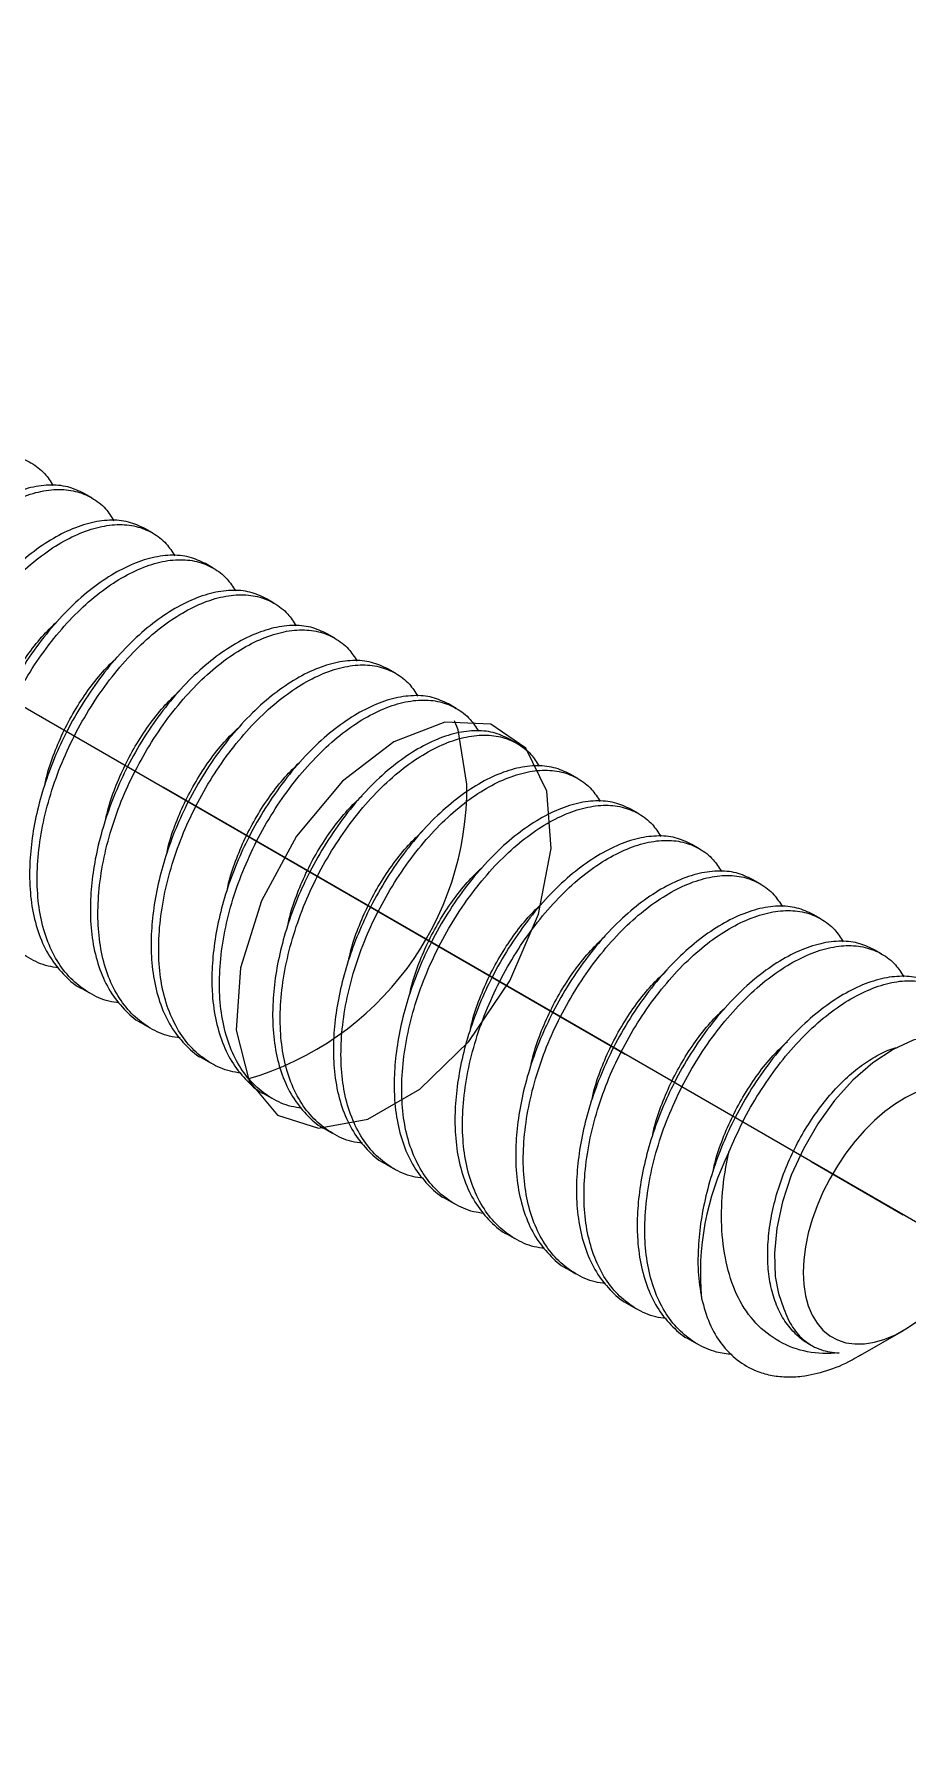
# Model space of a CAD drawing. Extents: x 0 to 17.5, y -9 to 0.
# Drawn here: x 8.843 to 9.351, y -5.951 to -4.963 of the extents above; entities that cross this region are included whole.
import ezdxf

# ---------------------------------------------------------------- set-up
doc = ezdxf.new("R2010")
doc.units = 0
doc.header["$LTSCALE"] = 0.5
doc.header["$MEASUREMENT"] = 0
doc.linetypes.add('CENTER', pattern=[2, 1.25, -0.25, 0.25, -0.25])
for name, color, linetype in [('Centerline', 210, 'CENTER'), ('Dimension', 10, 'CONTINUOUS'), ('Hardware', 242, 'CONTINUOUS'), ('Housing', 150, 'CONTINUOUS')]:
    doc.layers.add(name, color=color, linetype=linetype)
doc.layers.add('Text-Unprinted', color=131, linetype='CONTINUOUS', plot=False)

msp = doc.modelspace()

# ---------------------------------------------------------------- linework, layer by layer
at = {"layer": 'Centerline', "transparency": 16777216}
msp.add_line((8.91864, -5.40123), (11.91144, -7.12913), dxfattribs=at)
at = {"layer": 'Dimension', "transparency": 16777216}
msp.add_open_spline([(6.74732, -2.41687), (8.26517, -3.16737), (8.15619, -4.8571), (8.04722, -6.54684), (9.56506, -7.29734)], degree=3, dxfattribs=at)
at = {"layer": 'Hardware', "linetype": 'Continuous', "lineweight": 25, "transparency": 16777216}
for p, q in [((8.8769, -5.23291), (8.87249, -5.23036)), ((8.91226, -5.25332), (8.90784, -5.25076)), ((8.94762, -5.27372), (8.9432, -5.27117)), ((8.98297, -5.29413), (8.97855, -5.29158)), ((9.01833, -5.31453), (9.01391, -5.31198)), ((9.05368, -5.33494), (9.04926, -5.33239)), ((9.08904, -5.35534), (9.08462, -5.35279)), ((9.12439, -5.37575), (9.11997, -5.3732)), ((9.15975, -5.39615), (9.15533, -5.3936)), ((9.1951, -5.41656), (9.19068, -5.41401)), ((9.23046, -5.43696), (9.22604, -5.43441)), ((9.26581, -5.45737), (9.26139, -5.45482)), ((9.30117, -5.47777), (9.29675, -5.47522)), ((9.33652, -5.49818), (9.3321, -5.49563)), ((8.87126, -5.5183), (8.87568, -5.52085)), ((8.90662, -5.53871), (8.91104, -5.54126)), ((8.94197, -5.55911), (8.94639, -5.56166)), ((8.97733, -5.57952), (8.98175, -5.58207)), ((9.01268, -5.59992), (9.0171, -5.60247)), ((9.04804, -5.62033), (9.05246, -5.62288)), ((9.08339, -5.64073), (9.08781, -5.64329)), ((9.11875, -5.66114), (9.12317, -5.66369)), ((9.15411, -5.68154), (9.15852, -5.6841)), ((9.18946, -5.70195), (9.19388, -5.7045)), ((9.32433, -5.73148), (9.3492, -5.71711)), ((9.22482, -5.72236), (9.22924, -5.72491)), ((9.29408, -5.72484), (9.2958, -5.72583))]:
    msp.add_line(p, q, dxfattribs=at)
at = {"layer": 'Hardware', "linetype": 'Continuous', "lineweight": 25, "transparency": 16777216, "flags": 128}
for points in [[(9.40718, -5.5939), (9.40718, -5.58654), (9.40492, -5.57364), (9.40051, -5.56279), (9.39425, -5.55456), (9.38626, -5.54881), (9.37674, -5.54581), (9.36602, -5.54569), (9.35486, -5.54836), (9.3432, -5.55365), (9.3314, -5.56144), (9.31985, -5.57155), (9.3092, -5.58343), (9.29945, -5.59692), (9.291, -5.61144), (9.284, -5.62678), (9.27882, -5.64228), (9.27548, -5.6577), (9.27413, -5.6722), (9.27469, -5.68579), (9.27655, -5.69567), (9.27968, -5.70452), (9.27968, -5.70452)], [(9.35691, -5.5786), (9.35072, -5.5816), (9.34452, -5.58537), (9.33837, -5.58987), (9.33234, -5.59505), (9.3265, -5.60085), (9.32092, -5.60721), (9.31566, -5.61404), (9.31078, -5.62129), (9.30633, -5.62885), (9.30237, -5.63666), (9.29894, -5.64461), (9.29608, -5.65262), (9.29382, -5.6606), (9.29219, -5.66846), (9.2912, -5.6761), (9.29087, -5.68345)], [(9.29087, -5.68345), (9.2912, -5.69041), (9.29219, -5.69692), (9.29382, -5.70289), (9.29608, -5.70826), (9.29894, -5.71297), (9.30237, -5.71696), (9.30633, -5.7202), (9.31078, -5.72263), (9.31566, -5.72424), (9.32092, -5.725), (9.3265, -5.72492), (9.33234, -5.72398), (9.33837, -5.7222), (9.34452, -5.7196), (9.35072, -5.71621), (9.35691, -5.71207)]]:
    msp.add_lwpolyline(points, dxfattribs=at)
at = {"layer": 'Hardware', "linetype": 'Continuous', "lineweight": 25, "transparency": 16777216}
msp.add_arc((9.38817, -5.68381), 0.15712, 153.39034, 185.3896, dxfattribs=at)
for points, knots in [([(8.75156, -5.44499), (8.74951, -5.44472), (8.74322, -5.44389), (8.73403, -5.43956), (8.72413, -5.43224), (8.71593, -5.42218), (8.70964, -5.40978), (8.7055, -5.39544), (8.70358, -5.37963), (8.7038, -5.36258), (8.70614, -5.3445), (8.71061, -5.32588), (8.71701, -5.30741), (8.72516, -5.2896), (8.73482, -5.27266), (8.7458, -5.25684), (8.75786, -5.24262), (8.77053, -5.23052), (8.78348, -5.22083), (8.79643, -5.21361), (8.80911, -5.209), (8.82116, -5.20719), (8.83216, -5.20823), (8.84178, -5.21213), (8.84944, -5.21787), (8.85297, -5.22336), (8.85451, -5.22577)], [0, 0, 0, 0, 0.020531, 0.063059, 0.105587, 0.148921, 0.19253, 0.235864, 0.278392, 0.320947, 0.364309, 0.407946, 0.451306, 0.493725, 0.536253, 0.579586, 0.623196, 0.666529, 0.709057, 0.751586, 0.794919, 0.838528, 0.881862, 0.92439, 0.966918, 1, 1, 1, 1]), ([(8.87248, -5.23036), (8.86939, -5.22891), (8.86315, -5.22598), (8.85208, -5.22507), (8.84005, -5.22684), (8.82737, -5.23147), (8.81442, -5.23868), (8.80147, -5.24837), (8.7888, -5.26047), (8.77674, -5.27469), (8.76576, -5.29052), (8.7565, -5.30675), (8.74896, -5.32298), (8.74307, -5.33902), (8.73861, -5.35529), (8.73574, -5.37135), (8.73461, -5.3854), (8.73475, -5.3994), (8.73643, -5.4133), (8.74059, -5.42761), (8.74684, -5.4401), (8.75519, -5.44987), (8.76143, -5.45549), (8.76519, -5.45708), (8.7652, -5.45709)], [0, 0, 0, 0, 0.049287, 0.099593, 0.150219, 0.200526, 0.249897, 0.299269, 0.349575, 0.400201, 0.450508, 0.499879, 0.542916, 0.586723, 0.630897, 0.675013, 0.718649, 0.749933, 0.799305, 0.849611, 0.900237, 0.950544, 0.999915, 1, 1, 1, 1]), ([(8.78691, -5.46539), (8.78487, -5.46512), (8.77858, -5.4643), (8.76939, -5.45997), (8.75949, -5.45265), (8.75129, -5.44258), (8.745, -5.43018), (8.74086, -5.41585), (8.73893, -5.40004), (8.73916, -5.38299), (8.7415, -5.36491), (8.74596, -5.34628), (8.75237, -5.32782), (8.76052, -5.31), (8.77017, -5.29307), (8.78116, -5.27724), (8.79322, -5.26302), (8.80589, -5.25092), (8.81884, -5.24123), (8.83179, -5.23402), (8.84446, -5.2294), (8.85652, -5.22759), (8.86751, -5.22864), (8.87713, -5.23253), (8.8848, -5.23827), (8.88833, -5.24377), (8.88987, -5.24617)], [0, 0, 0, 0, 0.020531, 0.063059, 0.105587, 0.148921, 0.19253, 0.235864, 0.278392, 0.320947, 0.364309, 0.407946, 0.451306, 0.493725, 0.536253, 0.579586, 0.623196, 0.666529, 0.709057, 0.751586, 0.794919, 0.838528, 0.881862, 0.92439, 0.966918, 1, 1, 1, 1]), ([(8.90784, -5.25077), (8.90475, -5.24932), (8.8985, -5.24638), (8.88744, -5.24548), (8.8754, -5.24725), (8.86272, -5.25187), (8.84978, -5.25909), (8.83683, -5.26878), (8.82415, -5.28087), (8.8121, -5.2951), (8.80111, -5.31092), (8.79185, -5.32715), (8.78432, -5.34339), (8.77842, -5.35942), (8.77397, -5.3757), (8.77109, -5.39176), (8.76997, -5.4058), (8.7701, -5.41981), (8.77179, -5.43371), (8.77594, -5.44802), (8.78219, -5.4605), (8.79055, -5.47027), (8.79679, -5.4759), (8.80055, -5.47749), (8.80055, -5.47749)], [0, 0, 0, 0, 0.049287, 0.099593, 0.150219, 0.200526, 0.249897, 0.299269, 0.349575, 0.400201, 0.450508, 0.499879, 0.542916, 0.586723, 0.630897, 0.675013, 0.718649, 0.749933, 0.799305, 0.849611, 0.900237, 0.950544, 0.999915, 1, 1, 1, 1]), ([(8.82227, -5.4858), (8.82022, -5.48553), (8.81393, -5.4847), (8.80474, -5.48037), (8.79484, -5.47305), (8.78665, -5.46299), (8.78035, -5.45059), (8.77621, -5.43625), (8.77429, -5.42044), (8.77451, -5.40339), (8.77685, -5.38531), (8.78132, -5.36669), (8.78772, -5.34822), (8.79587, -5.33041), (8.80553, -5.31347), (8.81652, -5.29765), (8.82857, -5.28343), (8.84124, -5.27133), (8.85419, -5.26164), (8.86714, -5.25442), (8.87982, -5.24981), (8.89187, -5.248), (8.90287, -5.24904), (8.91249, -5.25294), (8.92015, -5.25868), (8.92368, -5.26417), (8.92522, -5.26658)], [0, 0, 0, 0, 0.020531, 0.063059, 0.105587, 0.148921, 0.19253, 0.235864, 0.278392, 0.320947, 0.364309, 0.407946, 0.451306, 0.493725, 0.536253, 0.579586, 0.623196, 0.666529, 0.709057, 0.751586, 0.794919, 0.838528, 0.881862, 0.92439, 0.966918, 1, 1, 1, 1]), ([(8.94319, -5.27117), (8.9401, -5.26972), (8.93386, -5.26679), (8.92279, -5.26588), (8.91076, -5.26765), (8.89808, -5.27228), (8.88513, -5.27949), (8.87218, -5.28918), (8.85951, -5.30128), (8.84745, -5.3155), (8.83647, -5.33133), (8.82721, -5.34756), (8.81967, -5.36379), (8.81378, -5.37983), (8.80932, -5.3961), (8.80645, -5.41216), (8.80532, -5.42621), (8.80546, -5.44022), (8.80714, -5.45411), (8.8113, -5.46842), (8.81755, -5.48091), (8.8259, -5.49068), (8.83214, -5.4963), (8.8359, -5.49789), (8.83591, -5.4979)], [0, 0, 0, 0, 0.049287, 0.099593, 0.150219, 0.200526, 0.249897, 0.299269, 0.349575, 0.400201, 0.450508, 0.499879, 0.542916, 0.586723, 0.630897, 0.675013, 0.718649, 0.749933, 0.799305, 0.849611, 0.900237, 0.950544, 0.999915, 1, 1, 1, 1]), ([(8.85763, -5.5062), (8.85558, -5.50593), (8.84929, -5.50511), (8.8401, -5.50078), (8.8302, -5.49346), (8.822, -5.48339), (8.81571, -5.47099), (8.81157, -5.45666), (8.80964, -5.44085), (8.80987, -5.4238), (8.81221, -5.40572), (8.81667, -5.38709), (8.82308, -5.36863), (8.83123, -5.35081), (8.84089, -5.33388), (8.85187, -5.31805), (8.86393, -5.30383), (8.8766, -5.29173), (8.88955, -5.28204), (8.9025, -5.27483), (8.91517, -5.27021), (8.92723, -5.26841), (8.93823, -5.26945), (8.94784, -5.27334), (8.95551, -5.27908), (8.95904, -5.28458), (8.96058, -5.28698)], [0, 0, 0, 0, 0.020531, 0.063059, 0.105587, 0.148921, 0.19253, 0.235864, 0.278392, 0.320947, 0.364309, 0.407946, 0.451306, 0.493725, 0.536253, 0.579586, 0.623196, 0.666529, 0.709057, 0.751586, 0.794919, 0.838528, 0.881862, 0.92439, 0.966918, 1, 1, 1, 1]), ([(8.97855, -5.29158), (8.97546, -5.29013), (8.96921, -5.28719), (8.95815, -5.28629), (8.94611, -5.28806), (8.93343, -5.29269), (8.92049, -5.2999), (8.90754, -5.30959), (8.89486, -5.32169), (8.88281, -5.33591), (8.87182, -5.35173), (8.86257, -5.36796), (8.85503, -5.3842), (8.84914, -5.40023), (8.84468, -5.41651), (8.8418, -5.43257), (8.84068, -5.44661), (8.84081, -5.46062), (8.8425, -5.47452), (8.84665, -5.48883), (8.8529, -5.50131), (8.86126, -5.51108), (8.8675, -5.51671), (8.87126, -5.5183), (8.87126, -5.5183)], [0, 0, 0, 0, 0.049287, 0.099593, 0.150219, 0.200526, 0.249897, 0.299269, 0.349575, 0.400201, 0.450508, 0.499879, 0.542916, 0.586723, 0.630897, 0.675013, 0.718649, 0.749933, 0.799305, 0.849611, 0.900237, 0.950544, 0.999915, 1, 1, 1, 1]), ([(8.89298, -5.52661), (8.89093, -5.52634), (8.88464, -5.52551), (8.87545, -5.52118), (8.86555, -5.51386), (8.85736, -5.5038), (8.85106, -5.4914), (8.84692, -5.47706), (8.845, -5.46125), (8.84523, -5.4442), (8.84756, -5.42612), (8.85203, -5.4075), (8.85843, -5.38903), (8.86658, -5.37122), (8.87624, -5.35428), (8.88723, -5.33846), (8.89928, -5.32424), (8.91196, -5.31214), (8.92491, -5.30245), (8.93786, -5.29523), (8.95053, -5.29062), (8.96258, -5.28881), (8.97358, -5.28985), (8.9832, -5.29375), (8.99086, -5.29949), (8.99439, -5.30498), (8.99593, -5.30739)], [0, 0, 0, 0, 0.020531, 0.063059, 0.105587, 0.148921, 0.19253, 0.235864, 0.278392, 0.320947, 0.364309, 0.407946, 0.451306, 0.493725, 0.536253, 0.579586, 0.623196, 0.666529, 0.709057, 0.751586, 0.794919, 0.838528, 0.881862, 0.92439, 0.966918, 1, 1, 1, 1]), ([(8.81447, -5.37862), (8.81475, -5.37728), (8.816, -5.37133), (8.81968, -5.36081), (8.82541, -5.3475), (8.83236, -5.33481), (8.84026, -5.323), (8.84869, -5.31251), (8.85461, -5.30689), (8.85743, -5.30421)], [0, 0, 0, 0, 0.047135, 0.209028, 0.367893, 0.526758, 0.688652, 0.851581, 1, 1, 1, 1]), ([(9.01391, -5.31198), (9.01081, -5.31053), (9.00457, -5.3076), (8.9935, -5.30669), (8.98147, -5.30846), (8.96879, -5.31309), (8.95584, -5.3203), (8.94289, -5.32999), (8.93022, -5.34209), (8.91816, -5.35631), (8.90718, -5.37214), (8.89792, -5.38837), (8.89038, -5.4046), (8.88449, -5.42064), (8.88003, -5.43692), (8.87716, -5.45297), (8.87603, -5.46702), (8.87617, -5.48103), (8.87786, -5.49492), (8.88201, -5.50923), (8.88826, -5.52172), (8.89661, -5.53149), (8.90285, -5.53711), (8.90661, -5.5387), (8.90662, -5.53871)], [0, 0, 0, 0, 0.049287, 0.099593, 0.150219, 0.200526, 0.249897, 0.299269, 0.349575, 0.400201, 0.450508, 0.499879, 0.542916, 0.586723, 0.630897, 0.675013, 0.718649, 0.749933, 0.799305, 0.849611, 0.900237, 0.950544, 0.999915, 1, 1, 1, 1]), ([(8.92834, -5.54701), (8.92629, -5.54674), (8.92, -5.54592), (8.91081, -5.54159), (8.90091, -5.53427), (8.89271, -5.5242), (8.88642, -5.5118), (8.88228, -5.49747), (8.88036, -5.48166), (8.88058, -5.46461), (8.88292, -5.44653), (8.88738, -5.4279), (8.89379, -5.40944), (8.90194, -5.39162), (8.9116, -5.37469), (8.92258, -5.35886), (8.93464, -5.34464), (8.94731, -5.33255), (8.96026, -5.32285), (8.97321, -5.31564), (8.98588, -5.31102), (8.99794, -5.30922), (9.00894, -5.31026), (9.01855, -5.31415), (9.02622, -5.31989), (9.02975, -5.32539), (9.03129, -5.32779)], [0, 0, 0, 0, 0.020531, 0.063059, 0.105587, 0.148921, 0.19253, 0.235864, 0.278392, 0.320947, 0.364309, 0.407946, 0.451306, 0.493725, 0.536253, 0.579586, 0.623196, 0.666529, 0.709057, 0.751586, 0.794919, 0.838528, 0.881862, 0.92439, 0.966918, 1, 1, 1, 1]), ([(8.84983, -5.39903), (8.85011, -5.39769), (8.85136, -5.39174), (8.85504, -5.38122), (8.86076, -5.3679), (8.86772, -5.35522), (8.87561, -5.3434), (8.88404, -5.33292), (8.88997, -5.3273), (8.89279, -5.32462)], [0, 0, 0, 0, 0.047135, 0.209028, 0.367893, 0.526758, 0.688652, 0.851581, 1, 1, 1, 1]), ([(9.04926, -5.33239), (9.04617, -5.33094), (9.03992, -5.32801), (9.02886, -5.3271), (9.01682, -5.32887), (9.00415, -5.3335), (8.9912, -5.34071), (8.97825, -5.3504), (8.96558, -5.3625), (8.95352, -5.37672), (8.94253, -5.39254), (8.93328, -5.40877), (8.92574, -5.42501), (8.91985, -5.44104), (8.91539, -5.45732), (8.91252, -5.47338), (8.91139, -5.48742), (8.91152, -5.50143), (8.91321, -5.51533), (8.91736, -5.52964), (8.92361, -5.54212), (8.93197, -5.55189), (8.93821, -5.55752), (8.94197, -5.55911), (8.94197, -5.55911)], [0, 0, 0, 0, 0.049287, 0.099593, 0.150219, 0.200526, 0.249897, 0.299269, 0.349575, 0.400201, 0.450508, 0.499879, 0.542916, 0.586723, 0.630897, 0.675013, 0.718649, 0.749933, 0.799305, 0.849611, 0.900237, 0.950544, 0.999915, 1, 1, 1, 1]), ([(8.96369, -5.56742), (8.96164, -5.56715), (8.95535, -5.56632), (8.94616, -5.562), (8.93627, -5.55467), (8.92807, -5.54461), (8.92177, -5.53221), (8.91763, -5.51787), (8.91571, -5.50206), (8.91594, -5.48501), (8.91827, -5.46693), (8.92274, -5.44831), (8.92915, -5.42984), (8.93729, -5.41203), (8.94695, -5.39509), (8.95794, -5.37927), (8.96999, -5.36505), (8.98267, -5.35295), (8.99562, -5.34326), (9.00857, -5.33604), (9.02124, -5.33143), (9.03329, -5.32962), (9.04429, -5.33066), (9.05391, -5.33456), (9.06158, -5.3403), (9.0651, -5.34579), (9.06664, -5.3482)], [0, 0, 0, 0, 0.020531, 0.063059, 0.105587, 0.148921, 0.19253, 0.235864, 0.278392, 0.320947, 0.364309, 0.407946, 0.451306, 0.493725, 0.536253, 0.579586, 0.623196, 0.666529, 0.709057, 0.751586, 0.794919, 0.838528, 0.881862, 0.92439, 0.966918, 1, 1, 1, 1]), ([(8.88518, -5.41944), (8.88547, -5.41809), (8.88671, -5.41214), (8.89039, -5.40162), (8.89612, -5.38831), (8.90307, -5.37562), (8.91097, -5.36381), (8.9194, -5.35332), (8.92532, -5.3477), (8.92814, -5.34502)], [0, 0, 0, 0, 0.0471346, 0.2090283, 0.3678932, 0.5267581, 0.6886518, 0.8515813, 1, 1, 1, 1]), ([(9.08462, -5.35279), (9.08153, -5.35134), (9.07528, -5.34841), (9.06421, -5.3475), (9.05218, -5.34927), (9.0395, -5.3539), (9.02655, -5.36111), (9.0136, -5.3708), (9.00093, -5.3829), (8.98887, -5.39712), (8.97789, -5.41295), (8.96863, -5.42918), (8.96109, -5.44541), (8.9552, -5.46145), (8.95075, -5.47773), (8.94787, -5.49378), (8.94674, -5.50783), (8.94688, -5.52184), (8.94857, -5.53573), (8.95272, -5.55004), (8.95897, -5.56253), (8.96733, -5.5723), (8.97356, -5.57792), (8.97732, -5.57951), (8.97733, -5.57952)], [0, 0, 0, 0, 0.049287, 0.099593, 0.150219, 0.200526, 0.249897, 0.299269, 0.349575, 0.400201, 0.450508, 0.499879, 0.542916, 0.586723, 0.630897, 0.675013, 0.718649, 0.749933, 0.799305, 0.849611, 0.900237, 0.950544, 0.999915, 1, 1, 1, 1]), ([(8.99905, -5.58782), (8.997, -5.58755), (8.99071, -5.58673), (8.98152, -5.5824), (8.97162, -5.57508), (8.96342, -5.56501), (8.95713, -5.55261), (8.95299, -5.53828), (8.95107, -5.52247), (8.95129, -5.50542), (8.95363, -5.48734), (8.95809, -5.46871), (8.9645, -5.45025), (8.97265, -5.43244), (8.98231, -5.4155), (8.99329, -5.39967), (9.00535, -5.38545), (9.01802, -5.37336), (9.03097, -5.36366), (9.04392, -5.35645), (9.05659, -5.35183), (9.06865, -5.35003), (9.07965, -5.35107), (9.08927, -5.35496), (9.09693, -5.3607), (9.10046, -5.3662), (9.102, -5.3686)], [0, 0, 0, 0, 0.020531, 0.063059, 0.105587, 0.148921, 0.19253, 0.235864, 0.278392, 0.320947, 0.364309, 0.407946, 0.451306, 0.493725, 0.536253, 0.579586, 0.623196, 0.666529, 0.709057, 0.751586, 0.794919, 0.838528, 0.881862, 0.92439, 0.966918, 1, 1, 1, 1]), ([(8.92054, -5.43984), (8.92082, -5.4385), (8.92207, -5.43255), (8.92575, -5.42203), (8.93147, -5.40871), (8.93843, -5.39603), (8.94633, -5.38421), (8.95475, -5.37373), (8.96068, -5.36811), (8.9635, -5.36543)], [0, 0, 0, 0, 0.047135, 0.209028, 0.367893, 0.526758, 0.688652, 0.851581, 1, 1, 1, 1]), ([(9.11997, -5.3732), (9.11688, -5.37175), (9.11063, -5.36882), (9.09957, -5.36791), (9.08753, -5.36968), (9.07486, -5.37431), (9.06191, -5.38152), (9.04896, -5.39121), (9.03629, -5.40331), (9.02423, -5.41753), (9.01324, -5.43335), (9.00399, -5.44959), (8.99645, -5.46582), (8.99056, -5.48185), (8.9861, -5.49813), (8.98323, -5.51419), (8.9821, -5.52823), (8.98223, -5.54224), (8.98392, -5.55614), (8.98807, -5.57045), (8.99432, -5.58293), (9.00268, -5.5927), (9.00892, -5.59833), (9.01268, -5.59992), (9.01268, -5.59992)], [0, 0, 0, 0, 0.049287, 0.099593, 0.150219, 0.200526, 0.249897, 0.299269, 0.349575, 0.400201, 0.450508, 0.499879, 0.542916, 0.586723, 0.630897, 0.675013, 0.718649, 0.749933, 0.799305, 0.849611, 0.900237, 0.950544, 0.999915, 1, 1, 1, 1]), ([(9.0344, -5.60823), (9.03235, -5.60796), (9.02606, -5.60713), (9.01687, -5.60281), (9.00698, -5.59548), (8.99878, -5.58542), (8.99248, -5.57302), (8.98834, -5.55868), (8.98642, -5.54288), (8.98665, -5.52582), (8.98898, -5.50774), (8.99345, -5.48912), (8.99986, -5.47065), (9.008, -5.45284), (9.01766, -5.4359), (9.02865, -5.42008), (9.04071, -5.40586), (9.05338, -5.39376), (9.06633, -5.38407), (9.07928, -5.37685), (9.09195, -5.37224), (9.104, -5.37043), (9.115, -5.37147), (9.12462, -5.37537), (9.13229, -5.38111), (9.13581, -5.3866), (9.13736, -5.38901)], [0, 0, 0, 0, 0.020531, 0.063059, 0.105587, 0.148921, 0.19253, 0.235864, 0.278392, 0.320947, 0.364309, 0.407946, 0.451306, 0.493725, 0.536253, 0.579586, 0.623196, 0.666529, 0.709057, 0.751586, 0.794919, 0.838528, 0.881862, 0.92439, 0.966918, 1, 1, 1, 1]), ([(8.9559, -5.46025), (8.95618, -5.4589), (8.95742, -5.45296), (8.9611, -5.44243), (8.96683, -5.42912), (8.97379, -5.41643), (8.98168, -5.40462), (8.99011, -5.39413), (8.99603, -5.38851), (8.99886, -5.38583)], [0, 0, 0, 0, 0.047135, 0.209028, 0.367893, 0.526758, 0.688652, 0.851581, 1, 1, 1, 1]), ([(9.15533, -5.3936), (9.15224, -5.39215), (9.14599, -5.38922), (9.13492, -5.38831), (9.12289, -5.39008), (9.11021, -5.39471), (9.09726, -5.40192), (9.08431, -5.41162), (9.07164, -5.42371), (9.05958, -5.43793), (9.0486, -5.45376), (9.03934, -5.46999), (9.0318, -5.48622), (9.02591, -5.50226), (9.02146, -5.51854), (9.01858, -5.5346), (9.01745, -5.54864), (9.01759, -5.56265), (9.01928, -5.57654), (9.02343, -5.59085), (9.02968, -5.60334), (9.03804, -5.61311), (9.04427, -5.61873), (9.04803, -5.62032), (9.04804, -5.62033)], [0, 0, 0, 0, 0.049287, 0.099593, 0.150219, 0.200526, 0.249897, 0.299269, 0.349575, 0.400201, 0.450508, 0.499879, 0.542916, 0.586723, 0.630897, 0.675013, 0.718649, 0.749933, 0.799305, 0.849611, 0.900237, 0.950544, 0.999915, 1, 1, 1, 1]), ([(9.06976, -5.62863), (9.06771, -5.62837), (9.06142, -5.62754), (9.05223, -5.62321), (9.04233, -5.61589), (9.03413, -5.60582), (9.02784, -5.59342), (9.0237, -5.57909), (9.02178, -5.56328), (9.022, -5.54623), (9.02434, -5.52815), (9.0288, -5.50952), (9.03521, -5.49106), (9.04336, -5.47325), (9.05302, -5.45631), (9.064, -5.44048), (9.07606, -5.42626), (9.08873, -5.41417), (9.10168, -5.40447), (9.11463, -5.39726), (9.1273, -5.39264), (9.13936, -5.39084), (9.15036, -5.39188), (9.15998, -5.39577), (9.16764, -5.40151), (9.17117, -5.40701), (9.17271, -5.40941)], [0, 0, 0, 0, 0.020531, 0.063059, 0.105587, 0.148921, 0.19253, 0.235864, 0.278392, 0.320947, 0.364309, 0.407946, 0.451306, 0.493725, 0.536253, 0.579586, 0.623196, 0.666529, 0.709057, 0.751586, 0.794919, 0.838528, 0.881862, 0.92439, 0.966918, 1, 1, 1, 1]), ([(8.99125, -5.48065), (8.99153, -5.47931), (8.99278, -5.47336), (8.99646, -5.46284), (9.00218, -5.44952), (9.00914, -5.43684), (9.01704, -5.42502), (9.02546, -5.41454), (9.03139, -5.40892), (9.03421, -5.40624)], [0, 0, 0, 0, 0.047135, 0.209028, 0.367893, 0.526758, 0.688652, 0.851581, 1, 1, 1, 1]), ([(9.19068, -5.41401), (9.18759, -5.41256), (9.18135, -5.40963), (9.17028, -5.40872), (9.15824, -5.41049), (9.14557, -5.41512), (9.13262, -5.42233), (9.11967, -5.43202), (9.107, -5.44412), (9.09494, -5.45834), (9.08395, -5.47416), (9.0747, -5.4904), (9.06716, -5.50663), (9.06127, -5.52266), (9.05681, -5.53894), (9.05394, -5.555), (9.05281, -5.56904), (9.05295, -5.58305), (9.05463, -5.59695), (9.05878, -5.61126), (9.06503, -5.62374), (9.07339, -5.63351), (9.07963, -5.63914), (9.08339, -5.64073), (9.0834, -5.64073)], [0, 0, 0, 0, 0.049287, 0.099593, 0.150219, 0.200526, 0.249897, 0.299269, 0.349575, 0.400201, 0.450508, 0.499879, 0.542916, 0.586723, 0.630897, 0.675013, 0.718649, 0.749933, 0.799305, 0.849611, 0.900237, 0.950544, 0.999915, 1, 1, 1, 1]), ([(9.10511, -5.64904), (9.10306, -5.64877), (9.09677, -5.64794), (9.08758, -5.64362), (9.07769, -5.6363), (9.06949, -5.62623), (9.06319, -5.61383), (9.05905, -5.59949), (9.05713, -5.58369), (9.05736, -5.56663), (9.0597, -5.54855), (9.06416, -5.52993), (9.07057, -5.51146), (9.07871, -5.49365), (9.08837, -5.47671), (9.09936, -5.46089), (9.11142, -5.44667), (9.12409, -5.43457), (9.13704, -5.42488), (9.14999, -5.41766), (9.16266, -5.41305), (9.17471, -5.41124), (9.18571, -5.41228), (9.19533, -5.41618), (9.203, -5.42192), (9.20652, -5.42741), (9.20807, -5.42982)], [0, 0, 0, 0, 0.020531, 0.063059, 0.105587, 0.148921, 0.19253, 0.235864, 0.278392, 0.320947, 0.364309, 0.407946, 0.451306, 0.493725, 0.536253, 0.579586, 0.623196, 0.666529, 0.709057, 0.751586, 0.794919, 0.838528, 0.881862, 0.92439, 0.966918, 1, 1, 1, 1]), ([(9.02661, -5.50106), (9.02689, -5.49971), (9.02813, -5.49377), (9.03181, -5.48324), (9.03754, -5.46993), (9.0445, -5.45724), (9.05239, -5.44543), (9.06082, -5.43494), (9.06674, -5.42932), (9.06957, -5.42664)], [0, 0, 0, 0, 0.0471346, 0.2090283, 0.3678932, 0.5267581, 0.6886518, 0.8515813, 1, 1, 1, 1]), ([(9.22604, -5.43441), (9.22295, -5.43296), (9.2167, -5.43003), (9.20563, -5.42913), (9.1936, -5.43089), (9.18092, -5.43552), (9.16797, -5.44273), (9.15502, -5.45243), (9.14235, -5.46452), (9.13029, -5.47874), (9.11931, -5.49457), (9.11005, -5.5108), (9.10251, -5.52703), (9.09662, -5.54307), (9.09217, -5.55935), (9.08929, -5.57541), (9.08816, -5.58945), (9.0883, -5.60346), (9.08999, -5.61736), (9.09414, -5.63166), (9.10039, -5.64415), (9.10875, -5.65392), (9.11499, -5.65954), (9.11874, -5.66113), (9.11875, -5.66114)], [0, 0, 0, 0, 0.049287, 0.099593, 0.150219, 0.200526, 0.249897, 0.299269, 0.349575, 0.400201, 0.450508, 0.499879, 0.542916, 0.586723, 0.630897, 0.675013, 0.718649, 0.749933, 0.799305, 0.849611, 0.900237, 0.950544, 0.999915, 1, 1, 1, 1]), ([(9.14047, -5.66944), (9.13842, -5.66918), (9.13213, -5.66835), (9.12294, -5.66402), (9.11304, -5.6567), (9.10484, -5.64663), (9.09855, -5.63423), (9.09441, -5.6199), (9.09249, -5.60409), (9.09271, -5.58704), (9.09505, -5.56896), (9.09952, -5.55033), (9.10592, -5.53187), (9.11407, -5.51406), (9.12373, -5.49712), (9.13471, -5.48129), (9.14677, -5.46707), (9.15944, -5.45498), (9.17239, -5.44528), (9.18534, -5.43807), (9.19802, -5.43345), (9.21007, -5.43165), (9.22107, -5.43269), (9.23069, -5.43658), (9.23835, -5.44232), (9.24188, -5.44782), (9.24342, -5.45022)], [0, 0, 0, 0, 0.020531, 0.063059, 0.105587, 0.148921, 0.19253, 0.235864, 0.278392, 0.320947, 0.364309, 0.407946, 0.451306, 0.493725, 0.536253, 0.579586, 0.623196, 0.666529, 0.709057, 0.751586, 0.794919, 0.838528, 0.881862, 0.92439, 0.966918, 1, 1, 1, 1]), ([(9.06196, -5.52146), (9.06224, -5.52012), (9.06349, -5.51417), (9.06717, -5.50365), (9.07289, -5.49033), (9.07985, -5.47765), (9.08775, -5.46583), (9.09617, -5.45535), (9.1021, -5.44973), (9.10492, -5.44705)], [0, 0, 0, 0, 0.047135, 0.209028, 0.367893, 0.526758, 0.688652, 0.851581, 1, 1, 1, 1]), ([(9.26139, -5.45482), (9.2583, -5.45337), (9.25206, -5.45044), (9.24099, -5.44953), (9.22896, -5.4513), (9.21628, -5.45593), (9.20333, -5.46314), (9.19038, -5.47283), (9.17771, -5.48493), (9.16565, -5.49915), (9.15466, -5.51497), (9.14541, -5.53121), (9.13787, -5.54744), (9.13198, -5.56347), (9.12752, -5.57975), (9.12465, -5.59581), (9.12352, -5.60985), (9.12366, -5.62386), (9.12534, -5.63776), (9.12949, -5.65207), (9.13575, -5.66455), (9.1441, -5.67432), (9.15034, -5.67995), (9.1541, -5.68154), (9.15411, -5.68154)], [0, 0, 0, 0, 0.049287, 0.099593, 0.150219, 0.200526, 0.249897, 0.299269, 0.349575, 0.400201, 0.450508, 0.499879, 0.542916, 0.586723, 0.630897, 0.675013, 0.718649, 0.749933, 0.799305, 0.849611, 0.900237, 0.950544, 0.999915, 1, 1, 1, 1]), ([(9.17582, -5.68985), (9.17378, -5.68958), (9.16749, -5.68875), (9.15829, -5.68443), (9.1484, -5.67711), (9.1402, -5.66704), (9.13391, -5.65464), (9.12976, -5.64031), (9.12784, -5.6245), (9.12807, -5.60744), (9.13041, -5.58936), (9.13487, -5.57074), (9.14128, -5.55228), (9.14942, -5.53446), (9.15908, -5.51752), (9.17007, -5.5017), (9.18213, -5.48748), (9.1948, -5.47538), (9.20775, -5.46569), (9.2207, -5.45848), (9.23337, -5.45386), (9.24543, -5.45205), (9.25642, -5.45309), (9.26604, -5.45699), (9.27371, -5.46273), (9.27723, -5.46822), (9.27878, -5.47063)], [0, 0, 0, 0, 0.020531, 0.063059, 0.105587, 0.148921, 0.19253, 0.235864, 0.278392, 0.320947, 0.364309, 0.407946, 0.451306, 0.493725, 0.536253, 0.579586, 0.623196, 0.666529, 0.709057, 0.751586, 0.794919, 0.838528, 0.881862, 0.92439, 0.966918, 1, 1, 1, 1]), ([(9.09732, -5.54187), (9.0976, -5.54052), (9.09884, -5.53458), (9.10252, -5.52405), (9.10825, -5.51074), (9.11521, -5.49805), (9.1231, -5.48624), (9.13153, -5.47575), (9.13745, -5.47013), (9.14028, -5.46745)], [0, 0, 0, 0, 0.047135, 0.209028, 0.367893, 0.526758, 0.688652, 0.851581, 1, 1, 1, 1]), ([(9.29675, -5.47522), (9.29366, -5.47377), (9.28741, -5.47084), (9.27634, -5.46994), (9.26431, -5.4717), (9.25163, -5.47633), (9.23868, -5.48354), (9.22573, -5.49324), (9.21306, -5.50533), (9.201, -5.51955), (9.19002, -5.53538), (9.18076, -5.55161), (9.17323, -5.56785), (9.16733, -5.58388), (9.16288, -5.60016), (9.16, -5.61622), (9.15888, -5.63026), (9.15901, -5.64427), (9.1607, -5.65817), (9.16485, -5.67248), (9.1711, -5.68496), (9.17946, -5.69473), (9.1857, -5.70035), (9.18946, -5.70194), (9.18946, -5.70195)], [0, 0, 0, 0, 0.049287, 0.099593, 0.150219, 0.200526, 0.249897, 0.299269, 0.349575, 0.400201, 0.450508, 0.499879, 0.542916, 0.586723, 0.630897, 0.675013, 0.718649, 0.749933, 0.799305, 0.849611, 0.900237, 0.950544, 0.999915, 1, 1, 1, 1]), ([(9.21118, -5.71026), (9.20913, -5.70999), (9.20284, -5.70916), (9.19365, -5.70483), (9.18375, -5.69751), (9.17555, -5.68744), (9.16926, -5.67504), (9.16512, -5.66071), (9.1632, -5.6449), (9.16342, -5.62785), (9.16576, -5.60977), (9.17023, -5.59114), (9.17663, -5.57268), (9.18478, -5.55487), (9.19444, -5.53793), (9.20542, -5.52211), (9.21748, -5.50788), (9.23015, -5.49579), (9.2431, -5.48609), (9.25605, -5.47888), (9.26873, -5.47426), (9.28078, -5.47246), (9.29178, -5.4735), (9.3014, -5.47739), (9.30906, -5.48313), (9.31259, -5.48863), (9.31413, -5.49103)], [0, 0, 0, 0, 0.020531, 0.063059, 0.105587, 0.148921, 0.19253, 0.235864, 0.278392, 0.320947, 0.364309, 0.407946, 0.451306, 0.493725, 0.536253, 0.579586, 0.623196, 0.666529, 0.709057, 0.751586, 0.794919, 0.838528, 0.881862, 0.92439, 0.966918, 1, 1, 1, 1]), ([(9.13267, -5.56227), (9.13295, -5.56093), (9.1342, -5.55498), (9.13788, -5.54446), (9.1436, -5.53114), (9.15056, -5.51846), (9.15846, -5.50664), (9.16688, -5.49616), (9.17281, -5.49054), (9.17563, -5.48786)], [0, 0, 0, 0, 0.047135, 0.209028, 0.367893, 0.526758, 0.688652, 0.851581, 1, 1, 1, 1]), ([(9.3321, -5.49563), (9.32901, -5.49418), (9.32277, -5.49125), (9.3117, -5.49034), (9.29967, -5.49211), (9.28699, -5.49674), (9.27404, -5.50395), (9.26109, -5.51364), (9.24842, -5.52574), (9.23636, -5.53996), (9.22537, -5.55578), (9.21612, -5.57202), (9.20858, -5.58825), (9.20269, -5.60428), (9.19823, -5.62056), (9.19536, -5.63662), (9.19423, -5.65066), (9.19437, -5.66467), (9.19605, -5.67857), (9.20021, -5.69288), (9.20646, -5.70536), (9.21481, -5.71513), (9.22105, -5.72076), (9.22481, -5.72235), (9.22482, -5.72235)], [0, 0, 0, 0, 0.049287, 0.099593, 0.150219, 0.200526, 0.249897, 0.299269, 0.349575, 0.400201, 0.450508, 0.499879, 0.542916, 0.586723, 0.630897, 0.675013, 0.718649, 0.749933, 0.799305, 0.849611, 0.900237, 0.950544, 0.999915, 1, 1, 1, 1]), ([(9.2495, -5.73115), (9.24644, -5.73077), (9.23912, -5.72987), (9.22899, -5.72527), (9.21911, -5.71791), (9.21091, -5.70785), (9.20462, -5.69545), (9.20047, -5.68112), (9.19855, -5.66531), (9.19878, -5.64825), (9.20112, -5.63017), (9.20558, -5.61155), (9.21199, -5.59309), (9.22014, -5.57527), (9.22979, -5.55833), (9.24078, -5.54251), (9.25284, -5.52829), (9.26551, -5.51619), (9.27846, -5.5065), (9.29141, -5.49929), (9.30408, -5.49467), (9.31614, -5.49286), (9.32713, -5.4939), (9.33675, -5.4978), (9.34442, -5.50354), (9.34794, -5.50903), (9.34949, -5.51144)], [0, 0, 0, 0, 0.03029, 0.072394, 0.114499, 0.157401, 0.200575, 0.243477, 0.285582, 0.327713, 0.370643, 0.413845, 0.456773, 0.498769, 0.540873, 0.583775, 0.62695, 0.669852, 0.711956, 0.754061, 0.796963, 0.840137, 0.883039, 0.925144, 0.967248, 1, 1, 1, 1]), ([(9.16803, -5.58268), (9.16831, -5.58134), (9.16955, -5.57539), (9.17323, -5.56486), (9.17896, -5.55155), (9.18592, -5.53886), (9.19381, -5.52705), (9.20224, -5.51656), (9.20816, -5.51094), (9.21099, -5.50826)], [0, 0, 0, 0, 0.047135, 0.209028, 0.367893, 0.526758, 0.688652, 0.851581, 1, 1, 1, 1]), ([(9.36746, -5.51603), (9.36437, -5.51458), (9.35812, -5.51165), (9.34706, -5.51075), (9.33502, -5.51251), (9.32234, -5.51714), (9.3094, -5.52435), (9.29644, -5.53405), (9.28377, -5.54614), (9.27172, -5.56036), (9.26073, -5.57619), (9.25147, -5.59242), (9.24394, -5.60866), (9.23804, -5.62469), (9.23359, -5.64097), (9.23071, -5.65703), (9.2296, -5.67106), (9.22966, -5.68511), (9.23096, -5.69346), (9.23175, -5.69857)], [0, 0, 0, 0, 0.061672, 0.12462, 0.187968, 0.250915, 0.312693, 0.374471, 0.437419, 0.500767, 0.563715, 0.625492, 0.679344, 0.734159, 0.789433, 0.844635, 0.899237, 0.938382, 1, 1, 1, 1]), ([(9.2477, -5.61344), (9.25027, -5.60752), (9.25541, -5.59565), (9.26517, -5.57875), (9.27613, -5.56291), (9.28819, -5.54869), (9.30086, -5.5366), (9.31381, -5.5269), (9.32676, -5.51969), (9.33944, -5.51507), (9.35149, -5.51326), (9.36248, -5.51432), (9.37214, -5.51816), (9.38031, -5.5246), (9.38664, -5.53366), (9.39073, -5.54323), (9.39179, -5.55043), (9.39218, -5.55307)], [0, 0, 0, 0, 0.0675653, 0.1353056, 0.2043288, 0.2737907, 0.3428139, 0.4105543, 0.4782946, 0.5473178, 0.6167797, 0.6858029, 0.7535432, 0.8212835, 0.8903068, 0.9597687, 1, 1, 1, 1]), ([(9.20338, -5.60308), (9.20366, -5.60174), (9.20491, -5.59579), (9.20859, -5.58527), (9.21432, -5.57196), (9.22127, -5.55927), (9.22917, -5.54745), (9.23759, -5.53697), (9.24352, -5.53135), (9.24634, -5.52867)], [0, 0, 0, 0, 0.047135, 0.209028, 0.367893, 0.526758, 0.688652, 0.851581, 1, 1, 1, 1]), ([(9.23874, -5.62349), (9.23902, -5.62215), (9.24026, -5.6162), (9.24394, -5.60567), (9.24967, -5.59236), (9.25663, -5.57967), (9.26452, -5.56786), (9.27295, -5.55737), (9.27887, -5.55175), (9.2817, -5.54907)], [0, 0, 0, 0, 0.047135, 0.209028, 0.367893, 0.526758, 0.688652, 0.851581, 1, 1, 1, 1]), ([(9.29409, -5.72483), (9.29408, -5.72483), (9.29123, -5.7236), (9.28646, -5.71936), (9.28004, -5.71199), (9.27517, -5.70262), (9.27186, -5.69189), (9.27022, -5.68006), (9.27017, -5.66732), (9.27166, -5.65381), (9.27472, -5.63989), (9.27923, -5.62609), (9.28504, -5.61276), (9.29198, -5.60009), (9.29988, -5.58824), (9.30856, -5.57757), (9.3177, -5.5685), (9.32708, -5.56114), (9.3364, -5.55587), (9.34272, -5.55298), (9.3457, -5.55248), (9.34581, -5.55246)], [0, 0, 0, 0, 0.0001182, 0.0580834, 0.1171537, 0.1766019, 0.2356722, 0.2936374, 0.3516025, 0.4106728, 0.470121, 0.5291913, 0.5871565, 0.6451216, 0.7041919, 0.7636401, 0.8227104, 0.8806756, 0.9386407, 0.997711, 1, 1, 1, 1]), ([(9.31193, -5.73015), (9.30537, -5.73086), (9.29919, -5.73064), (9.28754, -5.7284), (9.28207, -5.72635), (9.27205, -5.72077), (9.26743, -5.71714), (9.25943, -5.70858), (9.256, -5.70365), (9.25034, -5.69247), (9.2482, -5.68632), (9.24512, -5.67325), (9.2441, -5.66622), (9.24321, -5.65177), (9.24333, -5.64434), (9.24468, -5.62904), (9.24592, -5.62123), (9.2477, -5.61344)], [0, 0, 0, 0, 0.125, 0.125, 0.25, 0.25, 0.375, 0.375, 0.5, 0.5, 0.625, 0.625, 0.75, 0.75, 0.875, 0.875, 1, 1, 1, 1]), ([(9.23175, -5.69857), (9.23314, -5.70352), (9.23593, -5.71341), (9.2431, -5.7254), (9.25225, -5.73476), (9.26208, -5.74046), (9.27175, -5.74333), (9.28067, -5.74435), (9.29154, -5.74389), (9.30449, -5.74079), (9.31604, -5.73641), (9.32259, -5.73227), (9.32419, -5.73125)], [0, 0, 0, 0, 0.121269, 0.242539, 0.363821, 0.48509, 0.565645, 0.646472, 0.727027, 0.844422, 0.961816, 1, 1, 1, 1]), ([(9.27968, -5.70452), (9.28098, -5.70851), (9.2827, -5.71213), (9.28683, -5.71839), (9.28924, -5.72105), (9.29474, -5.72542), (9.29786, -5.72713), (9.30452, -5.72944), (9.3081, -5.73006), (9.31193, -5.73015)], [0, 0, 0, 0, 0.25, 0.25, 0.5, 0.5, 0.75, 0.75, 1, 1, 1, 1])]:
    msp.add_open_spline(points, degree=3, knots=knots, dxfattribs=at)
at = {"layer": 'Housing', "linetype": 'Continuous', "lineweight": 25, "transparency": 16777216, "flags": 128}
for points in [[(9.09521, -5.39935), (9.09023, -5.36776), (9.08809, -5.3625)], [(9.05263, -5.37476), (9.02278, -5.39774), (8.99617, -5.42973), (8.97568, -5.46727), (8.96352, -5.50629), (8.96102, -5.54256), (8.96845, -5.57214), (8.985, -5.59184), (9.00888, -5.59952), (9.0375, -5.59434), (9.06776, -5.57688), (9.09638, -5.54901), (9.12026, -5.51376), (9.13681, -5.47495), (9.14424, -5.43679), (9.14174, -5.40341), (9.12959, -5.37842), (9.10909, -5.36455), (9.08248, -5.36328), (9.05263, -5.37476)]]:
    msp.add_lwpolyline(points, dxfattribs=at)
at = {"layer": 'Housing', "linetype": 'Continuous', "lineweight": 25, "transparency": 16777216}
msp.add_arc((8.91864, -5.40123), 0.17658, 286.17531, 0.60942, dxfattribs=at)
at = {"layer": 'Text-Unprinted', "linetype": 'CENTER', "lineweight": 25, "transparency": 16777216}
msp.add_line((8.64595, -5.24394), (9.34917, -5.6498), dxfattribs=at)

doc.saveas('drawing.dxf')
